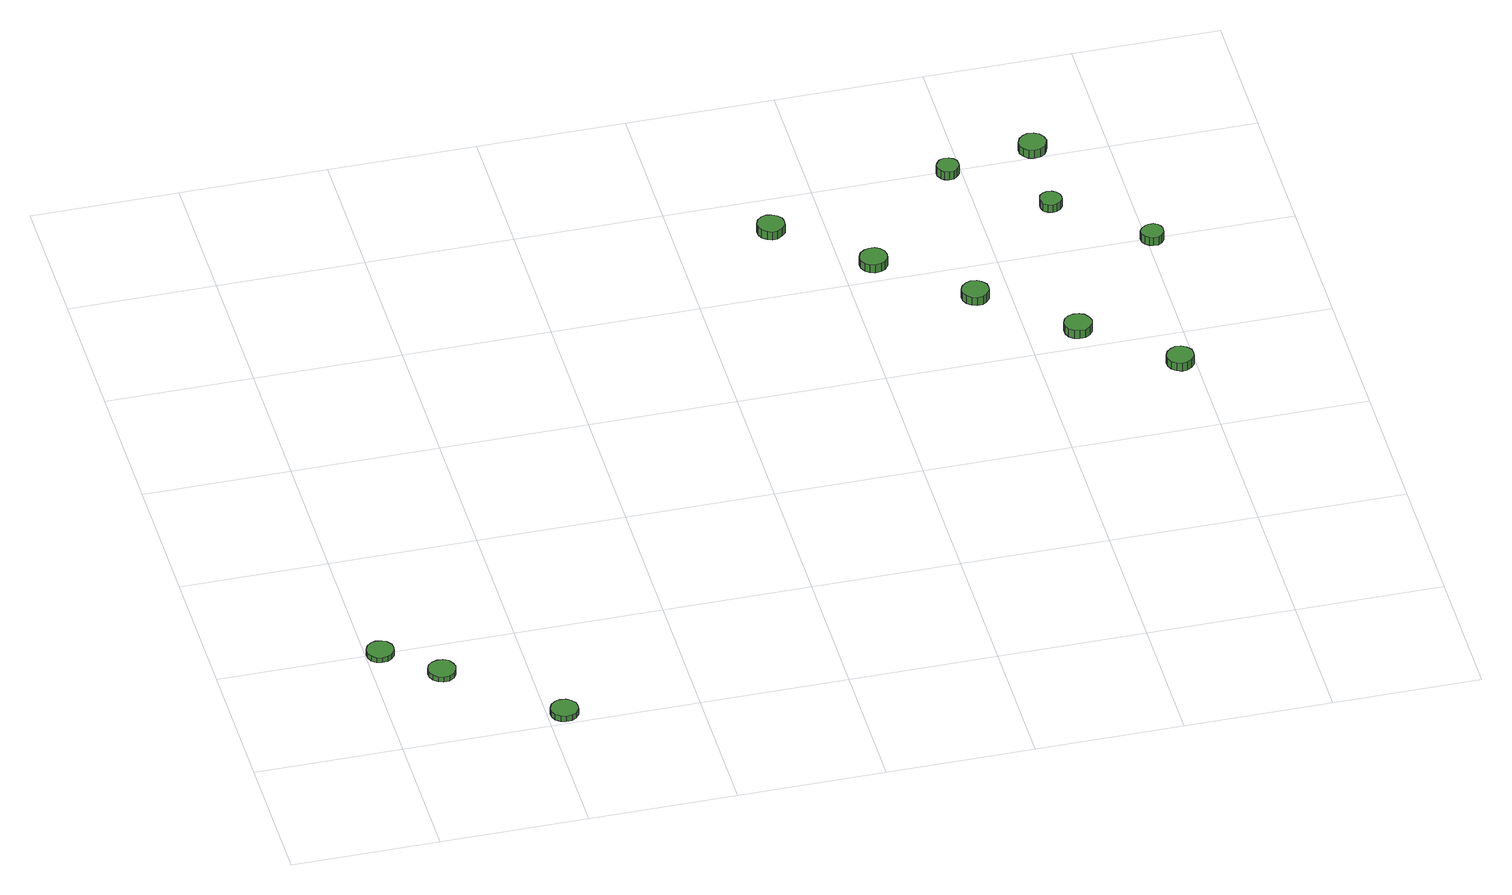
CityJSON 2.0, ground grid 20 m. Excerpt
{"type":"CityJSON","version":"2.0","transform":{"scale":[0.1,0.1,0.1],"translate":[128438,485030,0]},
"CityObjects":{
"tree1":{"type":"SolitaryVegetationObject","attributes":{"function":"something"},"geometry":[{"type":"MultiSurface","lod":"1","boundaries":[[[0,1,2,3,4,5,6,7,8,9,10,11,12,13,14]],[[15,16,17,18,19,20,21,22,23,24,25,26,27,28,29]],[[0,29,28,1]],[[1,28,27,2]],[[2,27,26,3]],[[3,26,25,4]],[[4,25,24,5]],[[5,24,23,6]],[[6,23,22,7]],[[7,22,21,8]],[[8,21,20,9]],[[9,20,19,10]],[[10,19,18,11]],[[11,18,17,12]],[[12,17,16,13]],[[13,16,15,14]],[[14,15,29,0]]]}]},
"tree2":{"type":"SolitaryVegetationObject","attributes":{"function":"something"},"geometry":[{"type":"MultiSurface","lod":"1","boundaries":[[[30,31,32,33,34,35,36,37,38,39,40,41,42,43,44]],[[45,46,47,48,49,50,51,52,53,54,55,56,57,58,59]],[[30,59,58,31]],[[31,58,57,32]],[[32,57,56,33]],[[33,56,55,34]],[[34,55,54,35]],[[35,54,53,36]],[[36,53,52,37]],[[37,52,51,38]],[[38,51,50,39]],[[39,50,49,40]],[[40,49,48,41]],[[41,48,47,42]],[[42,47,46,43]],[[43,46,45,44]],[[44,45,59,30]]]}]},
"tree3":{"type":"SolitaryVegetationObject","attributes":{"function":"something"},"geometry":[{"type":"MultiSurface","lod":"1","boundaries":[[[60,61,62,63,64,65,66,67,68,69,70,71,72,73,74]],[[75,76,77,78,79,80,81,82,83,84,85,86,87,88,89]],[[60,89,88,61]],[[61,88,87,62]],[[62,87,86,63]],[[63,86,85,64]],[[64,85,84,65]],[[65,84,83,66]],[[66,83,82,67]],[[67,82,81,68]],[[68,81,80,69]],[[69,80,79,70]],[[70,79,78,71]],[[71,78,77,72]],[[72,77,76,73]],[[73,76,75,74]],[[74,75,89,60]]]}]},
"tree4":{"type":"SolitaryVegetationObject","attributes":{"function":"something"},"geometry":[{"type":"MultiSurface","lod":"1","boundaries":[[[90,91,92,93,94,95,96,97,98,99,100,101,102,103,104]],[[105,106,107,108,109,110,111,112,113,114,115,116,117,118,119]],[[90,119,118,91]],[[91,118,117,92]],[[92,117,116,93]],[[93,116,115,94]],[[94,115,114,95]],[[95,114,113,96]],[[96,113,112,97]],[[97,112,111,98]],[[98,111,110,99]],[[99,110,109,100]],[[100,109,108,101]],[[101,108,107,102]],[[102,107,106,103]],[[103,106,105,104]],[[104,105,119,90]]]}]},
"tree5":{"type":"SolitaryVegetationObject","attributes":{"function":"something"},"geometry":[{"type":"MultiSurface","lod":"1","boundaries":[[[120,121,122,123,124,125,126,127,128,129,130,131,132,133,134]],[[135,136,137,138,139,140,141,142,143,144,145,146,147,148,149]],[[120,149,148,121]],[[121,148,147,122]],[[122,147,146,123]],[[123,146,145,124]],[[124,145,144,125]],[[125,144,143,126]],[[126,143,142,127]],[[127,142,141,128]],[[128,141,140,129]],[[129,140,139,130]],[[130,139,138,131]],[[131,138,137,132]],[[132,137,136,133]],[[133,136,135,134]],[[134,135,149,120]]]}]},
"tree6":{"type":"SolitaryVegetationObject","attributes":{"function":"something"},"geometry":[{"type":"MultiSurface","lod":"1","boundaries":[[[150,151,152,153,154,155,156,157,158,159,160,161,162,163,164]],[[165,166,167,168,169,170,171,172,173,174,175,176,177,178,179]],[[150,179,178,151]],[[151,178,177,152]],[[152,177,176,153]],[[153,176,175,154]],[[154,175,174,155]],[[155,174,173,156]],[[156,173,172,157]],[[157,172,171,158]],[[158,171,170,159]],[[159,170,169,160]],[[160,169,168,161]],[[161,168,167,162]],[[162,167,166,163]],[[163,166,165,164]],[[164,165,179,150]]]}]},
"tree7":{"type":"SolitaryVegetationObject","attributes":{"function":"something"},"geometry":[{"type":"MultiSurface","lod":"1","boundaries":[[[180,181,182,183,184,185,186,187,188,189,190,191,192,193,194]],[[195,196,197,198,199,200,201,202,203,204,205,206,207,208,209]],[[180,209,208,181]],[[181,208,207,182]],[[182,207,206,183]],[[183,206,205,184]],[[184,205,204,185]],[[185,204,203,186]],[[186,203,202,187]],[[187,202,201,188]],[[188,201,200,189]],[[189,200,199,190]],[[190,199,198,191]],[[191,198,197,192]],[[192,197,196,193]],[[193,196,195,194]],[[194,195,209,180]]]}]},
"tree8":{"type":"SolitaryVegetationObject","attributes":{"function":"something"},"geometry":[{"type":"MultiSurface","lod":"1","boundaries":[[[210,211,212,213,214,215,216,217,218,219,220,221,222,223,224]],[[225,226,227,228,229,230,231,232,233,234,235,236,237,238,239]],[[210,239,238,211]],[[211,238,237,212]],[[212,237,236,213]],[[213,236,235,214]],[[214,235,234,215]],[[215,234,233,216]],[[216,233,232,217]],[[217,232,231,218]],[[218,231,230,219]],[[219,230,229,220]],[[220,229,228,221]],[[221,228,227,222]],[[222,227,226,223]],[[223,226,225,224]],[[224,225,239,210]]]}]},
"tree9":{"type":"SolitaryVegetationObject","attributes":{"function":"something"},"geometry":[{"type":"MultiSurface","lod":"1","boundaries":[[[240,241,242,243,244,245,246,247,248,249,250,251,252,253,254]],[[255,256,257,258,259,260,261,262,263,264,265,266,267,268,269]],[[240,269,268,241]],[[241,268,267,242]],[[242,267,266,243]],[[243,266,265,244]],[[244,265,264,245]],[[245,264,263,246]],[[246,263,262,247]],[[247,262,261,248]],[[248,261,260,249]],[[249,260,259,250]],[[250,259,258,251]],[[251,258,257,252]],[[252,257,256,253]],[[253,256,255,254]],[[254,255,269,240]]]}]},
"tree10":{"type":"SolitaryVegetationObject","attributes":{"function":"something"},"geometry":[{"type":"MultiSurface","lod":"1","boundaries":[[[270,271,272,273,274,275,276,277,278,279,280,281,282,283,284]],[[285,286,287,288,289,290,291,292,293,294,295,296,297,298,299]],[[270,299,298,271]],[[271,298,297,272]],[[272,297,296,273]],[[273,296,295,274]],[[274,295,294,275]],[[275,294,293,276]],[[276,293,292,277]],[[277,292,291,278]],[[278,291,290,279]],[[279,290,289,280]],[[280,289,288,281]],[[281,288,287,282]],[[282,287,286,283]],[[283,286,285,284]],[[284,285,299,270]]]}]},
"tree11":{"type":"SolitaryVegetationObject","attributes":{"function":"something"},"geometry":[{"type":"MultiSurface","lod":"1","boundaries":[[[300,301,302,303,304,305,306,307,308,309,310,311,312,313,314]],[[315,316,317,318,319,320,321,322,323,324,325,326,327,328,329]],[[300,329,328,301]],[[301,328,327,302]],[[302,327,326,303]],[[303,326,325,304]],[[304,325,324,305]],[[305,324,323,306]],[[306,323,322,307]],[[307,322,321,308]],[[308,321,320,309]],[[309,320,319,310]],[[310,319,318,311]],[[311,318,317,312]],[[312,317,316,313]],[[313,316,315,314]],[[314,315,329,300]]]}]},
"tree12":{"type":"SolitaryVegetationObject","attributes":{"function":"something"},"geometry":[{"type":"MultiSurface","lod":"1","boundaries":[[[330,331,332,333,334,335,336,337,338,339,340,341,342,343,344]],[[345,346,347,348,349,350,351,352,353,354,355,356,357,358,359]],[[330,359,358,331]],[[331,358,357,332]],[[332,357,356,333]],[[333,356,355,334]],[[334,355,354,335]],[[335,354,353,336]],[[336,353,352,337]],[[337,352,351,338]],[[338,351,350,339]],[[339,350,349,340]],[[340,349,348,341]],[[341,348,347,342]],[[342,347,346,343]],[[343,346,345,344]],[[344,345,359,330]]]}]}
},
"vertices":[
[38,200,8],[37,207,8],[32,214,8],[26,217,8],[18,218,8],[11,216,8],[5,211,8],[2,204,8],[2,196,8],[5,189,8],[11,184,8],[18,182,8],[26,183,8],[32,186,8],[37,193,8],[37,193,0],[32,186,0],[26,183,0],[18,182,0],[11,184,0],[5,189,0],[2,196,0],[2,204,0],[5,211,0],[11,216,0],[18,218,0],[26,217,0],[32,214,0],[37,207,0],[38,200,0],
[107,142,8],[105,149,8],[101,156,8],[94,160,8],[86,160,8],[79,158,8],[73,153,8],[70,146,8],[70,138,8],[73,131,8],[79,126,8],[86,123,8],[94,124,8],[101,128,8],[105,134,8],[105,134,0],[101,128,0],[94,124,0],[86,123,0],[79,126,0],[73,131,0],[70,138,0],[70,146,0],[73,153,0],[79,158,0],[86,160,0],[94,160,0],[101,156,0],[105,149,0],[107,142,0],
[241,22,9],[240,29,9],[235,35,9],[229,39,9],[221,40,9],[214,38,9],[208,33,9],[205,26,9],[205,18,9],[208,11,9],[214,6,9],[221,4,9],[229,5,9],[235,8,9],[240,15,9],[240,15,0],[235,8,0],[229,5,0],[221,4,0],[214,6,0],[208,11,0],[205,18,0],[205,26,0],[208,33,0],[214,38,0],[221,40,0],[229,39,0],[235,35,0],[240,29,0],[241,22,0],
[744,923,23],[743,930,23],[738,936,23],[731,940,23],[724,941,23],[717,939,23],[711,934,23],[708,927,23],[708,919,23],[711,912,23],[717,907,23],[724,904,23],[731,905,23],[738,909,23],[743,915,23],[743,915,10],[738,909,10],[731,905,10],[724,904,10],[717,907,10],[711,912,10],[708,919,10],[708,927,10],[711,934,10],[717,939,10],[724,941,10],[731,940,10],[738,936,10],[743,930,10],[744,923,10],
[857,823,23],[856,831,23],[851,837,23],[845,841,23],[837,841,23],[830,839,23],[824,834,23],[821,827,23],[821,819,23],[824,812,23],[830,807,23],[837,805,23],[845,806,23],[851,809,23],[856,816,23],[856,816,10],[851,809,10],[845,806,10],[837,805,10],[830,807,10],[824,812,10],[821,819,10],[821,827,10],[824,834,10],[830,839,10],[837,841,10],[845,841,10],[851,837,10],[856,831,10],[857,823,10],
[969,725,23],[968,732,23],[963,738,23],[957,742,23],[949,743,23],[942,740,23],[936,735,23],[933,728,23],[933,721,23],[936,714,23],[942,709,23],[949,706,23],[957,707,23],[963,711,23],[968,717,23],[968,717,10],[963,711,10],[957,707,10],[949,706,10],[942,709,10],[936,714,10],[933,721,10],[933,728,10],[936,735,10],[942,740,10],[949,743,10],[957,742,10],[963,738,10],[968,732,10],[969,725,10],
[1083,625,23],[1081,632,23],[1076,639,23],[1070,642,23],[1062,643,23],[1055,641,23],[1049,636,23],[1046,629,23],[1046,621,23],[1049,614,23],[1055,609,23],[1062,607,23],[1070,607,23],[1076,611,23],[1081,617,23],[1081,617,10],[1076,611,10],[1070,607,10],[1062,607,10],[1055,609,10],[1049,614,10],[1046,621,10],[1046,629,10],[1049,636,10],[1055,641,10],[1062,643,10],[1070,642,10],[1076,639,10],[1081,632,10],[1083,625,10],
[994,984,24],[993,990,24],[989,995,24],[984,998,24],[977,999,24],[971,997,24],[967,992,24],[964,987,24],[964,981,24],[967,975,24],[971,971,24],[977,969,24],[984,969,24],[989,973,24],[993,978,24],[993,978,11],[989,973,11],[984,969,11],[977,969,11],[971,971,11],[967,975,11],[964,981,11],[964,987,11],[967,992,11],[971,997,11],[977,999,11],[984,998,11],[989,995,11],[993,990,11],[994,984,11],
[1195,526,23],[1194,534,23],[1189,540,23],[1182,544,23],[1175,545,23],[1168,542,23],[1162,537,23],[1159,530,23],[1159,523,23],[1162,516,23],[1168,511,23],[1175,508,23],[1182,509,23],[1189,513,23],[1194,519,23],[1194,519,10],[1189,513,10],[1182,509,10],[1175,508,10],[1168,511,10],[1162,516,10],[1159,523,10],[1159,530,10],[1162,537,10],[1168,542,10],[1175,545,10],[1182,544,10],[1189,540,10],[1194,534,10],[1195,526,10],
[1107,884,24],[1106,890,24],[1102,895,24],[1097,898,24],[1091,899,24],[1085,897,24],[1080,893,24],[1078,887,24],[1078,881,24],[1080,875,24],[1085,871,24],[1091,869,24],[1097,870,24],[1102,873,24],[1106,878,24],[1106,878,12],[1102,873,12],[1097,870,12],[1091,869,12],[1085,871,12],[1080,875,12],[1078,881,12],[1078,887,12],[1080,893,12],[1085,897,12],[1091,899,12],[1097,898,12],[1102,895,12],[1106,890,12],[1107,884,12],
[1117,1005,23],[1115,1013,23],[1111,1019,23],[1104,1023,23],[1096,1024,23],[1089,1021,23],[1083,1016,23],[1080,1009,23],[1080,1001,23],[1083,995,23],[1089,989,23],[1096,987,23],[1104,988,23],[1111,992,23],[1115,998,23],[1115,998,10],[1111,992,10],[1104,988,10],[1096,987,10],[1089,989,10],[1083,995,10],[1080,1001,10],[1080,1009,10],[1083,1016,10],[1089,1021,10],[1096,1024,10],[1104,1023,10],[1111,1019,10],[1115,1013,10],[1117,1005,10],
[1219,786,24],[1218,792,24],[1214,797,24],[1209,800,24],[1202,800,24],[1197,798,24],[1192,794,24],[1189,789,24],[1189,782,24],[1192,777,24],[1197,773,24],[1202,771,24],[1209,771,24],[1214,774,24],[1218,779,24],[1218,779,11],[1214,774,11],[1209,771,11],[1202,771,11],[1197,773,11],[1192,777,11],[1189,782,11],[1189,789,11],[1192,794,11],[1197,798,11],[1202,800,11],[1209,800,11],[1214,797,11],[1218,792,11],[1219,786,11]
]}
